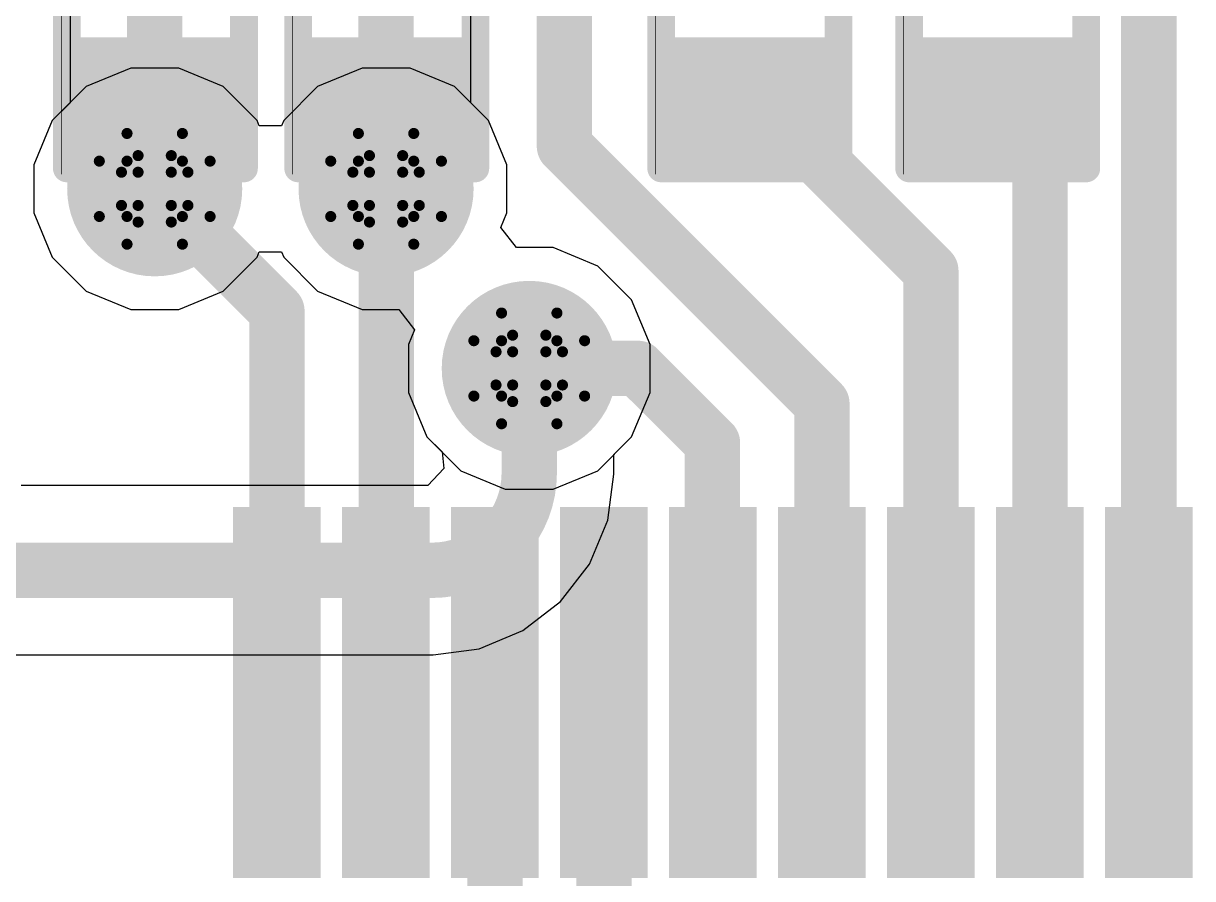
# Model space of a CAD drawing. Header units: inches. Extents: x -4 to 5258, y -4 to 5281.
# Drawn here: x 90.52 to 95.89, y 33.87 to 37.8 of the extents above; entities that cross this region are included whole.
import ezdxf

# ---------------------------------------------------------------- set-up
doc = ezdxf.new("R2010")
doc.units = ezdxf.units.IN
for name, color, linetype in [('Bottom Layer', 5, 'Continuous'), ('Bottom Solder', 6, 'Continuous'), ('Drill Drawing', 1, 'Continuous'), ('Layer 1', 16, 'Continuous'), ('Layer 2', 76, 'Continuous'), ('Top Layer', 1, 'Continuous'), ('Top Overlay', 2, 'Continuous'), ('Top Paste', 8, 'Continuous'), ('Top Solder', 216, 'Continuous'), ('Via Holes', 16, 'Continuous')]:
    doc.layers.add(name, color=color, linetype=linetype)

# ---------------------------------------------------------------- blocks, each defined once
blk = doc.blocks.new('HTSSOP_38_EP_4_4___14')
at = {"layer": 'Top Layer'}
for points in [[(-2, -0.35), (-2, -0.65), (-3.6, -0.65), (-3.6, -0.35)], [(-2, -0.8499), (-2, -1.1499), (-3.6, -1.1499), (-3.6, -0.8499)], [(-2, -1.35), (-2, -1.65), (-3.6, -1.65), (-3.6, -1.35)], [(-2, -1.8499), (-2, -2.1499), (-3.6, -2.1499), (-3.6, -1.8499)], [(-2, -2.35), (-2, -2.65), (-3.6, -2.65), (-3.6, -2.35)], [(-2, -2.8499), (-2, -3.1499), (-3.6, -3.1499), (-3.6, -2.8499)], [(-2, -3.35), (-2, -3.65), (-3.6, -3.65), (-3.6, -3.35)], [(-2, -3.8499), (-2, -4.1499), (-3.6, -4.1499), (-3.6, -3.8499)], [(-2, -4.35), (-2, -4.65), (-3.6, -4.65), (-3.6, -4.35)]]:
    blk.add_hatch(color=1, dxfattribs=at).paths.add_polyline_path(points)
at = {"layer": 'Top Paste'}
for points in [[(-2, -0.35), (-2, -0.65), (-3.6, -0.65), (-3.6, -0.35)], [(-2, -0.8499), (-2, -1.1499), (-3.6, -1.1499), (-3.6, -0.8499)], [(-2, -1.35), (-2, -1.65), (-3.6, -1.65), (-3.6, -1.35)], [(-2, -1.8499), (-2, -2.1499), (-3.6, -2.1499), (-3.6, -1.8499)], [(-2, -2.35), (-2, -2.65), (-3.6, -2.65), (-3.6, -2.35)], [(-2, -2.8499), (-2, -3.1499), (-3.6, -3.1499), (-3.6, -2.8499)], [(-2, -3.35), (-2, -3.65), (-3.6, -3.65), (-3.6, -3.35)], [(-2, -3.8499), (-2, -4.1499), (-3.6, -4.1499), (-3.6, -3.8499)], [(-2, -4.35), (-2, -4.65), (-3.6, -4.65), (-3.6, -4.35)]]:
    blk.add_hatch(color=8, dxfattribs=at).paths.add_polyline_path(points)
at = {"layer": 'Top Solder'}
for points in [[(-1.9492, -0.2992), (-1.9492, -0.7008), (-3.6508, -0.7008), (-3.6508, -0.2992)], [(-1.9492, -0.7991), (-1.9492, -1.2007), (-3.6508, -1.2007), (-3.6508, -0.7991)], [(-1.9492, -1.2992), (-1.9492, -1.7008), (-3.6508, -1.7008), (-3.6508, -1.2992)], [(-1.9492, -1.7991), (-1.9492, -2.2007), (-3.6508, -2.2007), (-3.6508, -1.7991)], [(-1.9492, -2.2992), (-1.9492, -2.7008), (-3.6508, -2.7008), (-3.6508, -2.2992)], [(-1.9492, -2.7991), (-1.9492, -3.2007), (-3.6508, -3.2007), (-3.6508, -2.7991)], [(-1.9492, -3.2992), (-1.9492, -3.7008), (-3.6508, -3.7008), (-3.6508, -3.2992)], [(-1.9492, -3.7991), (-1.9492, -4.2007), (-3.6508, -4.2007), (-3.6508, -3.7991)], [(-1.9492, -4.2992), (-1.9492, -4.7008), (-3.6508, -4.7008), (-3.6508, -4.2992)]]:
    blk.add_hatch(color=216, dxfattribs=at).paths.add_polyline_path(points)
blk = doc.blocks.new('R___0402_56')
at = {"layer": 'Top Layer'}
for points in [[(-0.6985, -0.3175), (-0.6985, 0.3175), (-0.2413, 0.3175), (-0.2413, -0.3175)], [(0.2413, -0.3175), (0.2413, 0.3175), (0.6985, 0.3175), (0.6985, -0.3175)]]:
    blk.add_hatch(color=1, dxfattribs=at).paths.add_polyline_path(points)
at = {"layer": 'Top Paste'}
for points in [[(-0.6985, -0.3175), (-0.6985, 0.3175), (-0.2413, 0.3175), (-0.2413, -0.3175)], [(0.2413, -0.3175), (0.2413, 0.3175), (0.6985, 0.3175), (0.6985, -0.3175)]]:
    blk.add_hatch(color=8, dxfattribs=at).paths.add_polyline_path(points)
at = {"layer": 'Top Solder'}
for points in [[(-0.7535, -0.3725), (-0.7535, 0.3725), (-0.1863, 0.3725), (-0.1863, -0.3725)], [(0.1863, -0.3725), (0.1863, 0.3725), (0.7535, 0.3725), (0.7535, -0.3725)]]:
    blk.add_hatch(color=216, dxfattribs=at).paths.add_polyline_path(points)
at = {"layer": 'Top Overlay'}
for points in [[(0.7874, 0.4064, 0.127, 0.127, 0), (-0.7874, 0.4064, 0.127, 0.127, 0)], [(-0.7874, -0.4064, 0.127, 0.127, 0), (-0.7874, 0.4064, 0.127, 0.127, 0)], [(0.7874, -0.4064, 0.127, 0.127, 0), (0.7874, 0.4064, 0.127, 0.127, 0)], [(0.7874, -0.4064, 0.127, 0.127, 0), (-0.7874, -0.4064, 0.127, 0.127, 0)], [(0.8128, -0.4318, 0.00323, 0.00323, 0), (-0.8128, -0.4318, 0.00323, 0.00323, 0)]]:
    blk.add_lwpolyline(points, format="xyseb", dxfattribs=at)
for points in [[(-0.8191, 0.4064, 0.0635, 0.0635, 1), (-0.7556, 0.4064, 0.0635, 0.0635, 1)], [(-0.8191, 0.4064, 0.0635, 0.0635, 1), (-0.7556, 0.4064, 0.0635, 0.0635, 1)], [(0.7556, 0.4064, 0.0635, 0.0635, 1), (0.8191, 0.4064, 0.0635, 0.0635, 1)], [(0.7556, 0.4064, 0.0635, 0.0635, 1), (0.8191, 0.4064, 0.0635, 0.0635, 1)], [(-0.8191, -0.4064, 0.0635, 0.0635, 1), (-0.7556, -0.4064, 0.0635, 0.0635, 1)], [(-0.8191, -0.4064, 0.0635, 0.0635, 1), (-0.7556, -0.4064, 0.0635, 0.0635, 1)], [(0.7556, -0.4064, 0.0635, 0.0635, 1), (0.8191, -0.4064, 0.0635, 0.0635, 1)], [(0.7556, -0.4064, 0.0635, 0.0635, 1), (0.8191, -0.4064, 0.0635, 0.0635, 1)], [(-0.8136, -0.4318, 0.00161, 0.00161, 1), (-0.812, -0.4318, 0.00161, 0.00161, 1)], [(0.812, -0.4318, 0.00161, 0.00161, 1), (0.8136, -0.4318, 0.00161, 0.00161, 1)]]:
    blk.add_lwpolyline(points, format="xyseb", close=True, dxfattribs=at)
blk = doc.blocks.new('R___0402_58')
at = {"layer": 'Top Layer'}
for points in [[(-0.6985, -0.3175), (-0.6985, 0.3175), (-0.2413, 0.3175), (-0.2413, -0.3175)], [(0.2413, -0.3175), (0.2413, 0.3175), (0.6985, 0.3175), (0.6985, -0.3175)]]:
    blk.add_hatch(color=1, dxfattribs=at).paths.add_polyline_path(points)
at = {"layer": 'Top Paste'}
for points in [[(-0.6985, -0.3175), (-0.6985, 0.3175), (-0.2413, 0.3175), (-0.2413, -0.3175)], [(0.2413, -0.3175), (0.2413, 0.3175), (0.6985, 0.3175), (0.6985, -0.3175)]]:
    blk.add_hatch(color=8, dxfattribs=at).paths.add_polyline_path(points)
at = {"layer": 'Top Solder'}
for points in [[(-0.7535, -0.3725), (-0.7535, 0.3725), (-0.1863, 0.3725), (-0.1863, -0.3725)], [(0.1863, -0.3725), (0.1863, 0.3725), (0.7535, 0.3725), (0.7535, -0.3725)]]:
    blk.add_hatch(color=216, dxfattribs=at).paths.add_polyline_path(points)
at = {"layer": 'Top Overlay'}
for points in [[(-0.7874, -0.4064, 0.127, 0.127, 0), (-0.7874, 0.4064, 0.127, 0.127, 0)], [(0.7874, 0.4064, 0.127, 0.127, 0), (-0.7874, 0.4064, 0.127, 0.127, 0)], [(0.7874, -0.4064, 0.127, 0.127, 0), (0.7874, 0.4064, 0.127, 0.127, 0)], [(0.7874, -0.4064, 0.127, 0.127, 0), (-0.7874, -0.4064, 0.127, 0.127, 0)], [(0.8128, -0.4318, 0.00323, 0.00323, 0), (-0.8128, -0.4318, 0.00323, 0.00323, 0)]]:
    blk.add_lwpolyline(points, format="xyseb", dxfattribs=at)
for points in [[(-0.8191, 0.4064, 0.0635, 0.0635, 1), (-0.7556, 0.4064, 0.0635, 0.0635, 1)], [(-0.8191, 0.4064, 0.0635, 0.0635, 1), (-0.7556, 0.4064, 0.0635, 0.0635, 1)], [(0.7556, 0.4064, 0.0635, 0.0635, 1), (0.8191, 0.4064, 0.0635, 0.0635, 1)], [(0.7556, 0.4064, 0.0635, 0.0635, 1), (0.8191, 0.4064, 0.0635, 0.0635, 1)], [(-0.8191, -0.4064, 0.0635, 0.0635, 1), (-0.7556, -0.4064, 0.0635, 0.0635, 1)], [(-0.8191, -0.4064, 0.0635, 0.0635, 1), (-0.7556, -0.4064, 0.0635, 0.0635, 1)], [(0.7556, -0.4064, 0.0635, 0.0635, 1), (0.8191, -0.4064, 0.0635, 0.0635, 1)], [(0.7556, -0.4064, 0.0635, 0.0635, 1), (0.8191, -0.4064, 0.0635, 0.0635, 1)], [(-0.8136, -0.4318, 0.00161, 0.00161, 1), (-0.812, -0.4318, 0.00161, 0.00161, 1)], [(0.812, -0.4318, 0.00161, 0.00161, 1), (0.8136, -0.4318, 0.00161, 0.00161, 1)]]:
    blk.add_lwpolyline(points, format="xyseb", close=True, dxfattribs=at)
blk = doc.blocks.new('R___0402_62')
at = {"layer": 'Top Layer'}
for points in [[(-0.6985, -0.3175), (-0.6985, 0.3175), (-0.2413, 0.3175), (-0.2413, -0.3175)], [(0.2413, -0.3175), (0.2413, 0.3175), (0.6985, 0.3175), (0.6985, -0.3175)]]:
    blk.add_hatch(color=1, dxfattribs=at).paths.add_polyline_path(points)
at = {"layer": 'Top Paste'}
for points in [[(-0.6985, -0.3175), (-0.6985, 0.3175), (-0.2413, 0.3175), (-0.2413, -0.3175)], [(0.2413, -0.3175), (0.2413, 0.3175), (0.6985, 0.3175), (0.6985, -0.3175)]]:
    blk.add_hatch(color=8, dxfattribs=at).paths.add_polyline_path(points)
at = {"layer": 'Top Solder'}
for points in [[(-0.7535, -0.3725), (-0.7535, 0.3725), (-0.1863, 0.3725), (-0.1863, -0.3725)], [(0.1863, -0.3725), (0.1863, 0.3725), (0.7535, 0.3725), (0.7535, -0.3725)]]:
    blk.add_hatch(color=216, dxfattribs=at).paths.add_polyline_path(points)
at = {"layer": 'Top Overlay'}
for points in [[(-0.7874, -0.4064, 0.127, 0.127, 0), (-0.7874, 0.4064, 0.127, 0.127, 0)], [(0.7874, 0.4064, 0.127, 0.127, 0), (-0.7874, 0.4064, 0.127, 0.127, 0)], [(0.7874, -0.4064, 0.127, 0.127, 0), (0.7874, 0.4064, 0.127, 0.127, 0)], [(0.7874, -0.4064, 0.127, 0.127, 0), (-0.7874, -0.4064, 0.127, 0.127, 0)], [(0.8128, -0.4318, 0.00323, 0.00323, 0), (-0.8128, -0.4318, 0.00323, 0.00323, 0)]]:
    blk.add_lwpolyline(points, format="xyseb", dxfattribs=at)
for points in [[(-0.8191, 0.4064, 0.0635, 0.0635, 1), (-0.7556, 0.4064, 0.0635, 0.0635, 1)], [(-0.8191, 0.4064, 0.0635, 0.0635, 1), (-0.7556, 0.4064, 0.0635, 0.0635, 1)], [(0.7556, 0.4064, 0.0635, 0.0635, 1), (0.8191, 0.4064, 0.0635, 0.0635, 1)], [(0.7556, 0.4064, 0.0635, 0.0635, 1), (0.8191, 0.4064, 0.0635, 0.0635, 1)], [(-0.8191, -0.4064, 0.0635, 0.0635, 1), (-0.7556, -0.4064, 0.0635, 0.0635, 1)], [(-0.8191, -0.4064, 0.0635, 0.0635, 1), (-0.7556, -0.4064, 0.0635, 0.0635, 1)], [(0.7556, -0.4064, 0.0635, 0.0635, 1), (0.8191, -0.4064, 0.0635, 0.0635, 1)], [(0.7556, -0.4064, 0.0635, 0.0635, 1), (0.8191, -0.4064, 0.0635, 0.0635, 1)], [(-0.8136, -0.4318, 0.00161, 0.00161, 1), (-0.812, -0.4318, 0.00161, 0.00161, 1)], [(0.812, -0.4318, 0.00161, 0.00161, 1), (0.8136, -0.4318, 0.00161, 0.00161, 1)]]:
    blk.add_lwpolyline(points, format="xyseb", close=True, dxfattribs=at)
blk = doc.blocks.new('R___0402_64')
at = {"layer": 'Top Layer'}
for points in [[(-0.6985, -0.3175), (-0.6985, 0.3175), (-0.2413, 0.3175), (-0.2413, -0.3175)], [(0.2413, -0.3175), (0.2413, 0.3175), (0.6985, 0.3175), (0.6985, -0.3175)]]:
    blk.add_hatch(color=1, dxfattribs=at).paths.add_polyline_path(points)
at = {"layer": 'Top Paste'}
for points in [[(-0.6985, -0.3175), (-0.6985, 0.3175), (-0.2413, 0.3175), (-0.2413, -0.3175)], [(0.2413, -0.3175), (0.2413, 0.3175), (0.6985, 0.3175), (0.6985, -0.3175)]]:
    blk.add_hatch(color=8, dxfattribs=at).paths.add_polyline_path(points)
at = {"layer": 'Top Solder'}
for points in [[(-0.7535, -0.3725), (-0.7535, 0.3725), (-0.1863, 0.3725), (-0.1863, -0.3725)], [(0.1863, -0.3725), (0.1863, 0.3725), (0.7535, 0.3725), (0.7535, -0.3725)]]:
    blk.add_hatch(color=216, dxfattribs=at).paths.add_polyline_path(points)
at = {"layer": 'Top Overlay'}
for points in [[(-0.7874, -0.4064, 0.127, 0.127, 0), (-0.7874, 0.4064, 0.127, 0.127, 0)], [(0.7874, 0.4064, 0.127, 0.127, 0), (-0.7874, 0.4064, 0.127, 0.127, 0)], [(0.7874, -0.4064, 0.127, 0.127, 0), (0.7874, 0.4064, 0.127, 0.127, 0)], [(0.7874, -0.4064, 0.127, 0.127, 0), (-0.7874, -0.4064, 0.127, 0.127, 0)], [(0.8128, -0.4318, 0.00323, 0.00323, 0), (-0.8128, -0.4318, 0.00323, 0.00323, 0)]]:
    blk.add_lwpolyline(points, format="xyseb", dxfattribs=at)
for points in [[(-0.8191, 0.4064, 0.0635, 0.0635, 1), (-0.7556, 0.4064, 0.0635, 0.0635, 1)], [(-0.8191, 0.4064, 0.0635, 0.0635, 1), (-0.7556, 0.4064, 0.0635, 0.0635, 1)], [(0.7556, 0.4064, 0.0635, 0.0635, 1), (0.8191, 0.4064, 0.0635, 0.0635, 1)], [(0.7556, 0.4064, 0.0635, 0.0635, 1), (0.8191, 0.4064, 0.0635, 0.0635, 1)], [(-0.8191, -0.4064, 0.0635, 0.0635, 1), (-0.7556, -0.4064, 0.0635, 0.0635, 1)], [(-0.8191, -0.4064, 0.0635, 0.0635, 1), (-0.7556, -0.4064, 0.0635, 0.0635, 1)], [(0.7556, -0.4064, 0.0635, 0.0635, 1), (0.8191, -0.4064, 0.0635, 0.0635, 1)], [(0.7556, -0.4064, 0.0635, 0.0635, 1), (0.8191, -0.4064, 0.0635, 0.0635, 1)], [(-0.8136, -0.4318, 0.00161, 0.00161, 1), (-0.812, -0.4318, 0.00161, 0.00161, 1)], [(0.812, -0.4318, 0.00161, 0.00161, 1), (0.8136, -0.4318, 0.00161, 0.00161, 1)]]:
    blk.add_lwpolyline(points, format="xyseb", close=True, dxfattribs=at)

msp = doc.modelspace()

# ---------------------------------------------------------------- hatches: boundary and pattern name
at = {"layer": 'Bottom Layer'}
h = msp.add_hatch(color=5, dxfattribs=at)
edge = h.paths.add_edge_path()
edge.add_arc((91.1248, 37.0388), 0.3, 0, 360)
h = msp.add_hatch(color=5, dxfattribs=at)
edge = h.paths.add_edge_path()
edge.add_arc((92.1862, 37.0388), 0.3, 0, 360)
h = msp.add_hatch(color=5, dxfattribs=at)
edge = h.paths.add_edge_path()
edge.add_arc((92.8431, 36.2149), 0.3, 0, 360)
at = {"layer": 'Bottom Solder'}
h = msp.add_hatch(color=6, dxfattribs=at)
edge = h.paths.add_edge_path()
edge.add_arc((91.1248, 37.0388), 0.4016, 0, 360)
h = msp.add_hatch(color=6, dxfattribs=at)
edge = h.paths.add_edge_path()
edge.add_arc((92.1862, 37.0388), 0.4016, 0, 360)
h = msp.add_hatch(color=6, dxfattribs=at)
edge = h.paths.add_edge_path()
edge.add_arc((92.8431, 36.2149), 0.4016, 0, 360)
at = {"layer": 'Layer 1'}
h = msp.add_hatch(color=16, dxfattribs=at)
edge = h.paths.add_edge_path()
edge.add_arc((91.1248, 37.0388), 0.3, 0, 360)
h = msp.add_hatch(color=16, dxfattribs=at)
edge = h.paths.add_edge_path()
edge.add_arc((92.1862, 37.0388), 0.3, 0, 360)
h = msp.add_hatch(color=16, dxfattribs=at)
edge = h.paths.add_edge_path()
edge.add_arc((92.8431, 36.2149), 0.3, 0, 360)
at = {"layer": 'Layer 2'}
h = msp.add_hatch(color=76, dxfattribs=at)
edge = h.paths.add_edge_path()
edge.add_arc((91.1248, 37.0388), 0.3, 0, 360)
h = msp.add_hatch(color=76, dxfattribs=at)
edge = h.paths.add_edge_path()
edge.add_arc((92.1862, 37.0388), 0.3, 0, 360)
h = msp.add_hatch(color=76, dxfattribs=at)
edge = h.paths.add_edge_path()
edge.add_arc((92.8431, 36.2149), 0.3, 0, 360)
at = {"layer": 'Top Layer'}
for points in [[(91.4456, 37.7313), (90.8106, 37.7313), (90.8106, 37.2212), (91.4456, 37.2212)], [(92.5069, 37.7313), (91.8719, 37.7313), (91.8719, 37.4479), (92.5069, 37.4479)], [(91.4255, 37.5636), (90.8234, 37.5636), (90.8234, 37.0388), (91.4255, 37.0388)], [(92.4869, 37.5636), (91.8847, 37.5636), (91.8847, 37.0388), (92.4869, 37.0388)]]:
    msp.add_hatch(color=1, dxfattribs=at).paths.add_polyline_path(points)
h = msp.add_hatch(color=1, dxfattribs=at)
edge = h.paths.add_edge_path()
edge.add_arc((91.1248, 37.0388), 0.3, 0, 360)
h = msp.add_hatch(color=1, dxfattribs=at)
edge = h.paths.add_edge_path()
edge.add_arc((92.1862, 37.0388), 0.3, 0, 360)
h = msp.add_hatch(color=1, dxfattribs=at)
edge = h.paths.add_edge_path()
edge.add_arc((92.8431, 36.2149), 0.3, 0, 360)
at = {"layer": 'Top Solder'}
h = msp.add_hatch(color=216, dxfattribs=at)
edge = h.paths.add_edge_path()
edge.add_arc((91.1248, 37.0388), 0.4016, 0, 360)
h = msp.add_hatch(color=216, dxfattribs=at)
edge = h.paths.add_edge_path()
edge.add_arc((92.1862, 37.0388), 0.4016, 0, 360)
h = msp.add_hatch(color=216, dxfattribs=at)
edge = h.paths.add_edge_path()
edge.add_arc((92.8431, 36.2149), 0.4016, 0, 360)
at = {"layer": 'Via Holes'}
h = msp.add_hatch(color=7, dxfattribs=at)
edge = h.paths.add_edge_path()
edge.add_arc((91.1248, 37.0388), 0.15, 0, 360)
h = msp.add_hatch(color=7, dxfattribs=at)
edge = h.paths.add_edge_path()
edge.add_arc((92.1862, 37.0388), 0.15, 0, 360)
h = msp.add_hatch(color=7, dxfattribs=at)
edge = h.paths.add_edge_path()
edge.add_arc((92.8431, 36.2149), 0.15, 0, 360)

# ---------------------------------------------------------------- linework, layer by layer
at = {"layer": 'Bottom Layer'}
for p, q in [((91.0146, 37.5928), (90.811, 37.5084)), ((91.235, 37.5928), (91.0146, 37.5928)), ((91.4386, 37.5084), (91.235, 37.5928)), ((92.076, 37.5928), (91.8723, 37.5084)), ((92.2964, 37.5928), (92.076, 37.5928)), ((92.5, 37.5084), (92.2964, 37.5928)), ((90.811, 37.5084), (90.6552, 37.3526)), ((91.5945, 37.3526), (91.4386, 37.5084)), ((91.8723, 37.5084), (91.7165, 37.3526)), ((92.6558, 37.3526), (92.5, 37.5084)), ((90.6552, 37.3526), (90.5708, 37.149)), ((91.6047, 37.3279), (91.5945, 37.3526)), ((91.7165, 37.3526), (91.7063, 37.3279)), ((92.7402, 37.149), (92.6558, 37.3526)), ((91.7063, 37.3279), (91.6047, 37.3279)), ((90.5708, 37.149), (90.5708, 36.9286)), ((92.7402, 36.9286), (92.7402, 37.149)), ((90.5708, 36.9286), (90.6552, 36.725)), ((92.7126, 36.8621), (92.7402, 36.9286)), ((92.784, 36.7689), (92.7126, 36.8621)), ((91.5945, 36.725), (91.6047, 36.7496)), ((91.6047, 36.7496), (91.7063, 36.7496)), ((91.7063, 36.7496), (91.7165, 36.725)), ((92.9533, 36.7689), (92.784, 36.7689)), ((93.157, 36.6846), (92.9533, 36.7689)), ((90.6552, 36.725), (90.811, 36.5691)), ((91.4386, 36.5691), (91.5945, 36.725)), ((91.7165, 36.725), (91.8723, 36.5691)), ((93.3128, 36.5288), (93.157, 36.6846)), ((90.811, 36.5691), (91.0146, 36.4848)), ((91.235, 36.4848), (91.4386, 36.5691)), ((91.8723, 36.5691), (92.076, 36.4848)), ((93.3971, 36.3251), (93.3128, 36.5288)), ((91.0146, 36.4848), (91.235, 36.4848)), ((92.076, 36.4848), (92.2453, 36.4848)), ((92.2453, 36.4848), (92.3167, 36.3916)), ((92.3167, 36.3916), (92.2891, 36.3251)), ((92.2891, 36.3251), (92.2891, 36.1047)), ((93.3971, 36.1047), (93.3971, 36.3251)), ((92.2891, 36.1047), (92.3735, 35.9011)), ((93.3128, 35.9011), (93.3971, 36.1047)), ((92.3735, 35.9011), (92.5293, 35.7453)), ((93.157, 35.7453), (93.3128, 35.9011)), ((92.5293, 35.7453), (92.7329, 35.6609)), ((92.9533, 35.6609), (93.157, 35.7453)), ((92.7329, 35.6609), (92.9533, 35.6609))]:
    msp.add_line(p, q, dxfattribs=at)
at = {"layer": 'Drill Drawing'}
for points in [[(90.9978, 37.1658, 0.0508, 0.0508, 0), (90.9978, 37.2928, 0.0508, 0.0508, 0)], [(90.9978, 37.2928, 0.0508, 0.0508, 0), (91.2518, 37.2928, 0.0508, 0.0508, 0)], [(91.2518, 37.1658, 0.0508, 0.0508, 0), (91.2518, 37.2928, 0.0508, 0.0508, 0)], [(92.0592, 37.1658, 0.0508, 0.0508, 0), (92.0592, 37.2928, 0.0508, 0.0508, 0)], [(92.0592, 37.2928, 0.0508, 0.0508, 0), (92.3132, 37.2928, 0.0508, 0.0508, 0)], [(92.3132, 37.1658, 0.0508, 0.0508, 0), (92.3132, 37.2928, 0.0508, 0.0508, 0)], [(90.8708, 36.9118, 0.0508, 0.0508, 0), (90.8708, 37.1658, 0.0508, 0.0508, 0)], [(90.8708, 37.1658, 0.0508, 0.0508, 0), (90.9978, 37.1658, 0.0508, 0.0508, 0)], [(91.0486, 37.115, 0.0508, 0.0508, 0), (91.0486, 37.1912, 0.0508, 0.0508, 0)], [(91.0486, 37.1912, 0.0508, 0.0508, 0), (91.201, 37.1912, 0.0508, 0.0508, 0)], [(91.201, 37.115, 0.0508, 0.0508, 0), (91.201, 37.1912, 0.0508, 0.0508, 0)], [(91.2518, 37.1658, 0.0508, 0.0508, 0), (91.3788, 37.1658, 0.0508, 0.0508, 0)], [(91.3788, 36.9118, 0.0508, 0.0508, 0), (91.3788, 37.1658, 0.0508, 0.0508, 0)], [(91.9322, 36.9118, 0.0508, 0.0508, 0), (91.9322, 37.1658, 0.0508, 0.0508, 0)], [(91.9322, 37.1658, 0.0508, 0.0508, 0), (92.0592, 37.1658, 0.0508, 0.0508, 0)], [(92.11, 37.115, 0.0508, 0.0508, 0), (92.11, 37.1912, 0.0508, 0.0508, 0)], [(92.11, 37.1912, 0.0508, 0.0508, 0), (92.2624, 37.1912, 0.0508, 0.0508, 0)], [(92.2624, 37.115, 0.0508, 0.0508, 0), (92.2624, 37.1912, 0.0508, 0.0508, 0)], [(92.3132, 37.1658, 0.0508, 0.0508, 0), (92.4402, 37.1658, 0.0508, 0.0508, 0)], [(92.4402, 36.9118, 0.0508, 0.0508, 0), (92.4402, 37.1658, 0.0508, 0.0508, 0)], [(90.9724, 36.9626, 0.0508, 0.0508, 0), (90.9724, 37.115, 0.0508, 0.0508, 0)], [(90.9724, 37.115, 0.0508, 0.0508, 0), (91.0486, 37.115, 0.0508, 0.0508, 0)], [(91.201, 37.115, 0.0508, 0.0508, 0), (91.2772, 37.115, 0.0508, 0.0508, 0)], [(91.2772, 36.9626, 0.0508, 0.0508, 0), (91.2772, 37.115, 0.0508, 0.0508, 0)], [(92.0338, 36.9626, 0.0508, 0.0508, 0), (92.0338, 37.115, 0.0508, 0.0508, 0)], [(92.0338, 37.115, 0.0508, 0.0508, 0), (92.11, 37.115, 0.0508, 0.0508, 0)], [(92.2624, 37.115, 0.0508, 0.0508, 0), (92.3386, 37.115, 0.0508, 0.0508, 0)], [(92.3386, 36.9626, 0.0508, 0.0508, 0), (92.3386, 37.115, 0.0508, 0.0508, 0)], [(90.9724, 36.9626, 0.0508, 0.0508, 0), (91.0486, 36.9626, 0.0508, 0.0508, 0)], [(91.0486, 36.8864, 0.0508, 0.0508, 0), (91.0486, 36.9626, 0.0508, 0.0508, 0)], [(91.201, 36.9626, 0.0508, 0.0508, 0), (91.2772, 36.9626, 0.0508, 0.0508, 0)], [(91.201, 36.8864, 0.0508, 0.0508, 0), (91.201, 36.9626, 0.0508, 0.0508, 0)], [(92.0338, 36.9626, 0.0508, 0.0508, 0), (92.11, 36.9626, 0.0508, 0.0508, 0)], [(92.11, 36.8864, 0.0508, 0.0508, 0), (92.11, 36.9626, 0.0508, 0.0508, 0)], [(92.2624, 36.9626, 0.0508, 0.0508, 0), (92.3386, 36.9626, 0.0508, 0.0508, 0)], [(92.2624, 36.8864, 0.0508, 0.0508, 0), (92.2624, 36.9626, 0.0508, 0.0508, 0)], [(90.8708, 36.9118, 0.0508, 0.0508, 0), (90.9978, 36.9118, 0.0508, 0.0508, 0)], [(90.9978, 36.7848, 0.0508, 0.0508, 0), (90.9978, 36.9118, 0.0508, 0.0508, 0)], [(91.0486, 36.8864, 0.0508, 0.0508, 0), (91.201, 36.8864, 0.0508, 0.0508, 0)], [(91.2518, 36.9118, 0.0508, 0.0508, 0), (91.3788, 36.9118, 0.0508, 0.0508, 0)], [(91.2518, 36.7848, 0.0508, 0.0508, 0), (91.2518, 36.9118, 0.0508, 0.0508, 0)], [(91.9322, 36.9118, 0.0508, 0.0508, 0), (92.0592, 36.9118, 0.0508, 0.0508, 0)], [(92.0592, 36.7848, 0.0508, 0.0508, 0), (92.0592, 36.9118, 0.0508, 0.0508, 0)], [(92.11, 36.8864, 0.0508, 0.0508, 0), (92.2624, 36.8864, 0.0508, 0.0508, 0)], [(92.3132, 36.9118, 0.0508, 0.0508, 0), (92.4402, 36.9118, 0.0508, 0.0508, 0)], [(92.3132, 36.7848, 0.0508, 0.0508, 0), (92.3132, 36.9118, 0.0508, 0.0508, 0)], [(90.9978, 36.7848, 0.0508, 0.0508, 0), (91.2518, 36.7848, 0.0508, 0.0508, 0)], [(92.0592, 36.7848, 0.0508, 0.0508, 0), (92.3132, 36.7848, 0.0508, 0.0508, 0)], [(92.7161, 36.3419, 0.0508, 0.0508, 0), (92.7161, 36.4689, 0.0508, 0.0508, 0)], [(92.7161, 36.4689, 0.0508, 0.0508, 0), (92.9701, 36.4689, 0.0508, 0.0508, 0)], [(92.9701, 36.3419, 0.0508, 0.0508, 0), (92.9701, 36.4689, 0.0508, 0.0508, 0)], [(92.5891, 36.0879, 0.0508, 0.0508, 0), (92.5891, 36.3419, 0.0508, 0.0508, 0)], [(92.5891, 36.3419, 0.0508, 0.0508, 0), (92.7161, 36.3419, 0.0508, 0.0508, 0)], [(92.7669, 36.2911, 0.0508, 0.0508, 0), (92.7669, 36.3673, 0.0508, 0.0508, 0)], [(92.7669, 36.3673, 0.0508, 0.0508, 0), (92.9193, 36.3673, 0.0508, 0.0508, 0)], [(92.9193, 36.2911, 0.0508, 0.0508, 0), (92.9193, 36.3673, 0.0508, 0.0508, 0)], [(92.9701, 36.3419, 0.0508, 0.0508, 0), (93.0971, 36.3419, 0.0508, 0.0508, 0)], [(93.0971, 36.0879, 0.0508, 0.0508, 0), (93.0971, 36.3419, 0.0508, 0.0508, 0)], [(92.6907, 36.1387, 0.0508, 0.0508, 0), (92.6907, 36.2911, 0.0508, 0.0508, 0)], [(92.6907, 36.2911, 0.0508, 0.0508, 0), (92.7669, 36.2911, 0.0508, 0.0508, 0)], [(92.9193, 36.2911, 0.0508, 0.0508, 0), (92.9955, 36.2911, 0.0508, 0.0508, 0)], [(92.9955, 36.1387, 0.0508, 0.0508, 0), (92.9955, 36.2911, 0.0508, 0.0508, 0)], [(92.6907, 36.1387, 0.0508, 0.0508, 0), (92.7669, 36.1387, 0.0508, 0.0508, 0)], [(92.7669, 36.0625, 0.0508, 0.0508, 0), (92.7669, 36.1387, 0.0508, 0.0508, 0)], [(92.9193, 36.1387, 0.0508, 0.0508, 0), (92.9955, 36.1387, 0.0508, 0.0508, 0)], [(92.9193, 36.0625, 0.0508, 0.0508, 0), (92.9193, 36.1387, 0.0508, 0.0508, 0)], [(92.5891, 36.0879, 0.0508, 0.0508, 0), (92.7161, 36.0879, 0.0508, 0.0508, 0)], [(92.7161, 35.9609, 0.0508, 0.0508, 0), (92.7161, 36.0879, 0.0508, 0.0508, 0)], [(92.9701, 36.0879, 0.0508, 0.0508, 0), (93.0971, 36.0879, 0.0508, 0.0508, 0)], [(92.9701, 35.9609, 0.0508, 0.0508, 0), (92.9701, 36.0879, 0.0508, 0.0508, 0)], [(92.7669, 36.0625, 0.0508, 0.0508, 0), (92.9193, 36.0625, 0.0508, 0.0508, 0)], [(92.7161, 35.9609, 0.0508, 0.0508, 0), (92.9701, 35.9609, 0.0508, 0.0508, 0)]]:
    msp.add_lwpolyline(points, format="xyseb", dxfattribs=at)
for points in [[(90.9851, 37.2928, 0.0254, 0.0254, 1), (91.0105, 37.2928, 0.0254, 0.0254, 1)], [(90.9851, 37.2928, 0.0254, 0.0254, 1), (91.0105, 37.2928, 0.0254, 0.0254, 1)], [(91.2391, 37.2928, 0.0254, 0.0254, 1), (91.2645, 37.2928, 0.0254, 0.0254, 1)], [(91.2391, 37.2928, 0.0254, 0.0254, 1), (91.2645, 37.2928, 0.0254, 0.0254, 1)], [(92.0465, 37.2928, 0.0254, 0.0254, 1), (92.0719, 37.2928, 0.0254, 0.0254, 1)], [(92.0465, 37.2928, 0.0254, 0.0254, 1), (92.0719, 37.2928, 0.0254, 0.0254, 1)], [(92.3005, 37.2928, 0.0254, 0.0254, 1), (92.3259, 37.2928, 0.0254, 0.0254, 1)], [(92.3005, 37.2928, 0.0254, 0.0254, 1), (92.3259, 37.2928, 0.0254, 0.0254, 1)], [(90.8581, 37.1658, 0.0254, 0.0254, 1), (90.8835, 37.1658, 0.0254, 0.0254, 1)], [(90.8581, 37.1658, 0.0254, 0.0254, 1), (90.8835, 37.1658, 0.0254, 0.0254, 1)], [(90.9851, 37.1658, 0.0254, 0.0254, 1), (91.0105, 37.1658, 0.0254, 0.0254, 1)], [(90.9851, 37.1658, 0.0254, 0.0254, 1), (91.0105, 37.1658, 0.0254, 0.0254, 1)], [(91.0359, 37.1912, 0.0254, 0.0254, 1), (91.0613, 37.1912, 0.0254, 0.0254, 1)], [(91.0359, 37.1912, 0.0254, 0.0254, 1), (91.0613, 37.1912, 0.0254, 0.0254, 1)], [(91.1883, 37.1912, 0.0254, 0.0254, 1), (91.2137, 37.1912, 0.0254, 0.0254, 1)], [(91.1883, 37.1912, 0.0254, 0.0254, 1), (91.2137, 37.1912, 0.0254, 0.0254, 1)], [(91.2391, 37.1658, 0.0254, 0.0254, 1), (91.2645, 37.1658, 0.0254, 0.0254, 1)], [(91.2391, 37.1658, 0.0254, 0.0254, 1), (91.2645, 37.1658, 0.0254, 0.0254, 1)], [(91.3661, 37.1658, 0.0254, 0.0254, 1), (91.3915, 37.1658, 0.0254, 0.0254, 1)], [(91.3661, 37.1658, 0.0254, 0.0254, 1), (91.3915, 37.1658, 0.0254, 0.0254, 1)], [(91.9195, 37.1658, 0.0254, 0.0254, 1), (91.9449, 37.1658, 0.0254, 0.0254, 1)], [(91.9195, 37.1658, 0.0254, 0.0254, 1), (91.9449, 37.1658, 0.0254, 0.0254, 1)], [(92.0465, 37.1658, 0.0254, 0.0254, 1), (92.0719, 37.1658, 0.0254, 0.0254, 1)], [(92.0465, 37.1658, 0.0254, 0.0254, 1), (92.0719, 37.1658, 0.0254, 0.0254, 1)], [(92.0973, 37.1912, 0.0254, 0.0254, 1), (92.1227, 37.1912, 0.0254, 0.0254, 1)], [(92.0973, 37.1912, 0.0254, 0.0254, 1), (92.1227, 37.1912, 0.0254, 0.0254, 1)], [(92.2497, 37.1912, 0.0254, 0.0254, 1), (92.2751, 37.1912, 0.0254, 0.0254, 1)], [(92.2497, 37.1912, 0.0254, 0.0254, 1), (92.2751, 37.1912, 0.0254, 0.0254, 1)], [(92.3005, 37.1658, 0.0254, 0.0254, 1), (92.3259, 37.1658, 0.0254, 0.0254, 1)], [(92.3005, 37.1658, 0.0254, 0.0254, 1), (92.3259, 37.1658, 0.0254, 0.0254, 1)], [(92.4275, 37.1658, 0.0254, 0.0254, 1), (92.4529, 37.1658, 0.0254, 0.0254, 1)], [(92.4275, 37.1658, 0.0254, 0.0254, 1), (92.4529, 37.1658, 0.0254, 0.0254, 1)], [(90.9597, 37.115, 0.0254, 0.0254, 1), (90.9851, 37.115, 0.0254, 0.0254, 1)], [(90.9597, 37.115, 0.0254, 0.0254, 1), (90.9851, 37.115, 0.0254, 0.0254, 1)], [(91.0359, 37.115, 0.0254, 0.0254, 1), (91.0613, 37.115, 0.0254, 0.0254, 1)], [(91.0359, 37.115, 0.0254, 0.0254, 1), (91.0613, 37.115, 0.0254, 0.0254, 1)], [(91.1883, 37.115, 0.0254, 0.0254, 1), (91.2137, 37.115, 0.0254, 0.0254, 1)], [(91.1883, 37.115, 0.0254, 0.0254, 1), (91.2137, 37.115, 0.0254, 0.0254, 1)], [(91.2645, 37.115, 0.0254, 0.0254, 1), (91.2899, 37.115, 0.0254, 0.0254, 1)], [(91.2645, 37.115, 0.0254, 0.0254, 1), (91.2899, 37.115, 0.0254, 0.0254, 1)], [(92.0211, 37.115, 0.0254, 0.0254, 1), (92.0465, 37.115, 0.0254, 0.0254, 1)], [(92.0211, 37.115, 0.0254, 0.0254, 1), (92.0465, 37.115, 0.0254, 0.0254, 1)], [(92.0973, 37.115, 0.0254, 0.0254, 1), (92.1227, 37.115, 0.0254, 0.0254, 1)], [(92.0973, 37.115, 0.0254, 0.0254, 1), (92.1227, 37.115, 0.0254, 0.0254, 1)], [(92.2497, 37.115, 0.0254, 0.0254, 1), (92.2751, 37.115, 0.0254, 0.0254, 1)], [(92.2497, 37.115, 0.0254, 0.0254, 1), (92.2751, 37.115, 0.0254, 0.0254, 1)], [(92.3259, 37.115, 0.0254, 0.0254, 1), (92.3513, 37.115, 0.0254, 0.0254, 1)], [(92.3259, 37.115, 0.0254, 0.0254, 1), (92.3513, 37.115, 0.0254, 0.0254, 1)], [(90.9597, 36.9626, 0.0254, 0.0254, 1), (90.9851, 36.9626, 0.0254, 0.0254, 1)], [(90.9597, 36.9626, 0.0254, 0.0254, 1), (90.9851, 36.9626, 0.0254, 0.0254, 1)], [(91.0359, 36.9626, 0.0254, 0.0254, 1), (91.0613, 36.9626, 0.0254, 0.0254, 1)], [(91.0359, 36.9626, 0.0254, 0.0254, 1), (91.0613, 36.9626, 0.0254, 0.0254, 1)], [(91.1883, 36.9626, 0.0254, 0.0254, 1), (91.2137, 36.9626, 0.0254, 0.0254, 1)], [(91.1883, 36.9626, 0.0254, 0.0254, 1), (91.2137, 36.9626, 0.0254, 0.0254, 1)], [(91.2645, 36.9626, 0.0254, 0.0254, 1), (91.2899, 36.9626, 0.0254, 0.0254, 1)], [(91.2645, 36.9626, 0.0254, 0.0254, 1), (91.2899, 36.9626, 0.0254, 0.0254, 1)], [(92.0211, 36.9626, 0.0254, 0.0254, 1), (92.0465, 36.9626, 0.0254, 0.0254, 1)], [(92.0211, 36.9626, 0.0254, 0.0254, 1), (92.0465, 36.9626, 0.0254, 0.0254, 1)], [(92.0973, 36.9626, 0.0254, 0.0254, 1), (92.1227, 36.9626, 0.0254, 0.0254, 1)], [(92.0973, 36.9626, 0.0254, 0.0254, 1), (92.1227, 36.9626, 0.0254, 0.0254, 1)], [(92.2497, 36.9626, 0.0254, 0.0254, 1), (92.2751, 36.9626, 0.0254, 0.0254, 1)], [(92.2497, 36.9626, 0.0254, 0.0254, 1), (92.2751, 36.9626, 0.0254, 0.0254, 1)], [(92.3259, 36.9626, 0.0254, 0.0254, 1), (92.3513, 36.9626, 0.0254, 0.0254, 1)], [(92.3259, 36.9626, 0.0254, 0.0254, 1), (92.3513, 36.9626, 0.0254, 0.0254, 1)], [(90.8581, 36.9118, 0.0254, 0.0254, 1), (90.8835, 36.9118, 0.0254, 0.0254, 1)], [(90.8581, 36.9118, 0.0254, 0.0254, 1), (90.8835, 36.9118, 0.0254, 0.0254, 1)], [(90.9851, 36.9118, 0.0254, 0.0254, 1), (91.0105, 36.9118, 0.0254, 0.0254, 1)], [(90.9851, 36.9118, 0.0254, 0.0254, 1), (91.0105, 36.9118, 0.0254, 0.0254, 1)], [(91.0359, 36.8864, 0.0254, 0.0254, 1), (91.0613, 36.8864, 0.0254, 0.0254, 1)], [(91.0359, 36.8864, 0.0254, 0.0254, 1), (91.0613, 36.8864, 0.0254, 0.0254, 1)], [(91.1883, 36.8864, 0.0254, 0.0254, 1), (91.2137, 36.8864, 0.0254, 0.0254, 1)], [(91.1883, 36.8864, 0.0254, 0.0254, 1), (91.2137, 36.8864, 0.0254, 0.0254, 1)], [(91.2391, 36.9118, 0.0254, 0.0254, 1), (91.2645, 36.9118, 0.0254, 0.0254, 1)], [(91.2391, 36.9118, 0.0254, 0.0254, 1), (91.2645, 36.9118, 0.0254, 0.0254, 1)], [(91.3661, 36.9118, 0.0254, 0.0254, 1), (91.3915, 36.9118, 0.0254, 0.0254, 1)], [(91.3661, 36.9118, 0.0254, 0.0254, 1), (91.3915, 36.9118, 0.0254, 0.0254, 1)], [(91.9195, 36.9118, 0.0254, 0.0254, 1), (91.9449, 36.9118, 0.0254, 0.0254, 1)], [(91.9195, 36.9118, 0.0254, 0.0254, 1), (91.9449, 36.9118, 0.0254, 0.0254, 1)], [(92.0465, 36.9118, 0.0254, 0.0254, 1), (92.0719, 36.9118, 0.0254, 0.0254, 1)], [(92.0465, 36.9118, 0.0254, 0.0254, 1), (92.0719, 36.9118, 0.0254, 0.0254, 1)], [(92.0973, 36.8864, 0.0254, 0.0254, 1), (92.1227, 36.8864, 0.0254, 0.0254, 1)], [(92.0973, 36.8864, 0.0254, 0.0254, 1), (92.1227, 36.8864, 0.0254, 0.0254, 1)], [(92.2497, 36.8864, 0.0254, 0.0254, 1), (92.2751, 36.8864, 0.0254, 0.0254, 1)], [(92.2497, 36.8864, 0.0254, 0.0254, 1), (92.2751, 36.8864, 0.0254, 0.0254, 1)], [(92.3005, 36.9118, 0.0254, 0.0254, 1), (92.3259, 36.9118, 0.0254, 0.0254, 1)], [(92.3005, 36.9118, 0.0254, 0.0254, 1), (92.3259, 36.9118, 0.0254, 0.0254, 1)], [(92.4275, 36.9118, 0.0254, 0.0254, 1), (92.4529, 36.9118, 0.0254, 0.0254, 1)], [(92.4275, 36.9118, 0.0254, 0.0254, 1), (92.4529, 36.9118, 0.0254, 0.0254, 1)], [(90.9851, 36.7848, 0.0254, 0.0254, 1), (91.0105, 36.7848, 0.0254, 0.0254, 1)], [(90.9851, 36.7848, 0.0254, 0.0254, 1), (91.0105, 36.7848, 0.0254, 0.0254, 1)], [(91.2391, 36.7848, 0.0254, 0.0254, 1), (91.2645, 36.7848, 0.0254, 0.0254, 1)], [(91.2391, 36.7848, 0.0254, 0.0254, 1), (91.2645, 36.7848, 0.0254, 0.0254, 1)], [(92.0465, 36.7848, 0.0254, 0.0254, 1), (92.0719, 36.7848, 0.0254, 0.0254, 1)], [(92.0465, 36.7848, 0.0254, 0.0254, 1), (92.0719, 36.7848, 0.0254, 0.0254, 1)], [(92.3005, 36.7848, 0.0254, 0.0254, 1), (92.3259, 36.7848, 0.0254, 0.0254, 1)], [(92.3005, 36.7848, 0.0254, 0.0254, 1), (92.3259, 36.7848, 0.0254, 0.0254, 1)], [(92.7034, 36.4689, 0.0254, 0.0254, 1), (92.7288, 36.4689, 0.0254, 0.0254, 1)], [(92.7034, 36.4689, 0.0254, 0.0254, 1), (92.7288, 36.4689, 0.0254, 0.0254, 1)], [(92.9574, 36.4689, 0.0254, 0.0254, 1), (92.9828, 36.4689, 0.0254, 0.0254, 1)], [(92.9574, 36.4689, 0.0254, 0.0254, 1), (92.9828, 36.4689, 0.0254, 0.0254, 1)], [(92.5764, 36.3419, 0.0254, 0.0254, 1), (92.6018, 36.3419, 0.0254, 0.0254, 1)], [(92.5764, 36.3419, 0.0254, 0.0254, 1), (92.6018, 36.3419, 0.0254, 0.0254, 1)], [(92.7034, 36.3419, 0.0254, 0.0254, 1), (92.7288, 36.3419, 0.0254, 0.0254, 1)], [(92.7034, 36.3419, 0.0254, 0.0254, 1), (92.7288, 36.3419, 0.0254, 0.0254, 1)], [(92.7542, 36.3673, 0.0254, 0.0254, 1), (92.7796, 36.3673, 0.0254, 0.0254, 1)], [(92.7542, 36.3673, 0.0254, 0.0254, 1), (92.7796, 36.3673, 0.0254, 0.0254, 1)], [(92.9066, 36.3673, 0.0254, 0.0254, 1), (92.932, 36.3673, 0.0254, 0.0254, 1)], [(92.9066, 36.3673, 0.0254, 0.0254, 1), (92.932, 36.3673, 0.0254, 0.0254, 1)], [(92.9574, 36.3419, 0.0254, 0.0254, 1), (92.9828, 36.3419, 0.0254, 0.0254, 1)], [(92.9574, 36.3419, 0.0254, 0.0254, 1), (92.9828, 36.3419, 0.0254, 0.0254, 1)], [(93.0844, 36.3419, 0.0254, 0.0254, 1), (93.1098, 36.3419, 0.0254, 0.0254, 1)], [(93.0844, 36.3419, 0.0254, 0.0254, 1), (93.1098, 36.3419, 0.0254, 0.0254, 1)], [(92.678, 36.2911, 0.0254, 0.0254, 1), (92.7034, 36.2911, 0.0254, 0.0254, 1)], [(92.678, 36.2911, 0.0254, 0.0254, 1), (92.7034, 36.2911, 0.0254, 0.0254, 1)], [(92.7542, 36.2911, 0.0254, 0.0254, 1), (92.7796, 36.2911, 0.0254, 0.0254, 1)], [(92.7542, 36.2911, 0.0254, 0.0254, 1), (92.7796, 36.2911, 0.0254, 0.0254, 1)], [(92.9066, 36.2911, 0.0254, 0.0254, 1), (92.932, 36.2911, 0.0254, 0.0254, 1)], [(92.9066, 36.2911, 0.0254, 0.0254, 1), (92.932, 36.2911, 0.0254, 0.0254, 1)], [(92.9828, 36.2911, 0.0254, 0.0254, 1), (93.0082, 36.2911, 0.0254, 0.0254, 1)], [(92.9828, 36.2911, 0.0254, 0.0254, 1), (93.0082, 36.2911, 0.0254, 0.0254, 1)], [(92.678, 36.1387, 0.0254, 0.0254, 1), (92.7034, 36.1387, 0.0254, 0.0254, 1)], [(92.678, 36.1387, 0.0254, 0.0254, 1), (92.7034, 36.1387, 0.0254, 0.0254, 1)], [(92.7542, 36.1387, 0.0254, 0.0254, 1), (92.7796, 36.1387, 0.0254, 0.0254, 1)], [(92.7542, 36.1387, 0.0254, 0.0254, 1), (92.7796, 36.1387, 0.0254, 0.0254, 1)], [(92.9066, 36.1387, 0.0254, 0.0254, 1), (92.932, 36.1387, 0.0254, 0.0254, 1)], [(92.9066, 36.1387, 0.0254, 0.0254, 1), (92.932, 36.1387, 0.0254, 0.0254, 1)], [(92.9828, 36.1387, 0.0254, 0.0254, 1), (93.0082, 36.1387, 0.0254, 0.0254, 1)], [(92.9828, 36.1387, 0.0254, 0.0254, 1), (93.0082, 36.1387, 0.0254, 0.0254, 1)], [(92.5764, 36.0879, 0.0254, 0.0254, 1), (92.6018, 36.0879, 0.0254, 0.0254, 1)], [(92.5764, 36.0879, 0.0254, 0.0254, 1), (92.6018, 36.0879, 0.0254, 0.0254, 1)], [(92.7034, 36.0879, 0.0254, 0.0254, 1), (92.7288, 36.0879, 0.0254, 0.0254, 1)], [(92.7034, 36.0879, 0.0254, 0.0254, 1), (92.7288, 36.0879, 0.0254, 0.0254, 1)], [(92.9574, 36.0879, 0.0254, 0.0254, 1), (92.9828, 36.0879, 0.0254, 0.0254, 1)], [(92.9574, 36.0879, 0.0254, 0.0254, 1), (92.9828, 36.0879, 0.0254, 0.0254, 1)], [(93.0844, 36.0879, 0.0254, 0.0254, 1), (93.1098, 36.0879, 0.0254, 0.0254, 1)], [(93.0844, 36.0879, 0.0254, 0.0254, 1), (93.1098, 36.0879, 0.0254, 0.0254, 1)], [(92.7542, 36.0625, 0.0254, 0.0254, 1), (92.7796, 36.0625, 0.0254, 0.0254, 1)], [(92.7542, 36.0625, 0.0254, 0.0254, 1), (92.7796, 36.0625, 0.0254, 0.0254, 1)], [(92.9066, 36.0625, 0.0254, 0.0254, 1), (92.932, 36.0625, 0.0254, 0.0254, 1)], [(92.9066, 36.0625, 0.0254, 0.0254, 1), (92.932, 36.0625, 0.0254, 0.0254, 1)], [(92.7034, 35.9609, 0.0254, 0.0254, 1), (92.7288, 35.9609, 0.0254, 0.0254, 1)], [(92.7034, 35.9609, 0.0254, 0.0254, 1), (92.7288, 35.9609, 0.0254, 0.0254, 1)], [(92.9574, 35.9609, 0.0254, 0.0254, 1), (92.9828, 35.9609, 0.0254, 0.0254, 1)], [(92.9574, 35.9609, 0.0254, 0.0254, 1), (92.9828, 35.9609, 0.0254, 0.0254, 1)]]:
    msp.add_lwpolyline(points, format="xyseb", close=True, dxfattribs=at)
at = {"layer": 'Layer 1'}
for p, q in [((91.0146, 37.5928), (90.811, 37.5084)), ((91.235, 37.5928), (91.0146, 37.5928)), ((91.4386, 37.5084), (91.235, 37.5928)), ((92.076, 37.5928), (91.8723, 37.5084)), ((92.2964, 37.5928), (92.076, 37.5928)), ((92.5, 37.5084), (92.2964, 37.5928)), ((90.811, 37.5084), (90.6552, 37.3526)), ((91.5945, 37.3526), (91.4386, 37.5084)), ((91.8723, 37.5084), (91.7165, 37.3526)), ((92.6558, 37.3526), (92.5, 37.5084)), ((90.6552, 37.3526), (90.5708, 37.149)), ((91.6047, 37.3279), (91.5945, 37.3526)), ((91.7165, 37.3526), (91.7063, 37.3279)), ((92.7402, 37.149), (92.6558, 37.3526)), ((91.7063, 37.3279), (91.6047, 37.3279)), ((90.5708, 37.149), (90.5708, 36.9286)), ((92.7402, 36.9286), (92.7402, 37.149)), ((90.5708, 36.9286), (90.6552, 36.725)), ((92.7126, 36.8621), (92.7402, 36.9286)), ((92.784, 36.7689), (92.7126, 36.8621)), ((91.5945, 36.725), (91.6047, 36.7496)), ((91.6047, 36.7496), (91.7063, 36.7496)), ((91.7063, 36.7496), (91.7165, 36.725)), ((92.9533, 36.7689), (92.784, 36.7689)), ((93.157, 36.6846), (92.9533, 36.7689)), ((90.6552, 36.725), (90.811, 36.5691)), ((91.4386, 36.5691), (91.5945, 36.725)), ((91.7165, 36.725), (91.8723, 36.5691)), ((93.3128, 36.5288), (93.157, 36.6846)), ((90.811, 36.5691), (91.0146, 36.4848)), ((91.235, 36.4848), (91.4386, 36.5691)), ((91.8723, 36.5691), (92.076, 36.4848)), ((93.3971, 36.3251), (93.3128, 36.5288)), ((91.0146, 36.4848), (91.235, 36.4848)), ((92.076, 36.4848), (92.2453, 36.4848)), ((92.2453, 36.4848), (92.3167, 36.3916)), ((92.3167, 36.3916), (92.2891, 36.3251)), ((92.2891, 36.3251), (92.2891, 36.1047)), ((93.3971, 36.1047), (93.3971, 36.3251)), ((92.2891, 36.1047), (92.3735, 35.9011)), ((93.3128, 35.9011), (93.3971, 36.1047)), ((92.3735, 35.9011), (92.443, 35.8316)), ((93.2316, 35.8199), (93.3128, 35.9011)), ((92.443, 35.8316), (92.4514, 35.7561)), ((93.2316, 35.7344), (93.2316, 35.8199)), ((92.4514, 35.7561), (92.3782, 35.6769)), ((93.2029, 35.5185), (93.2306, 35.7295)), ((93.2306, 35.7295), (93.2316, 35.7344)), ((92.3782, 35.6769), (90.5118, 35.6769)), ((93.1195, 35.3174), (93.2029, 35.5185)), ((92.987, 35.1446), (93.1195, 35.3174)), ((92.8142, 35.0121), (92.987, 35.1446)), ((92.6131, 34.9288), (92.8142, 35.0121)), ((92.4021, 34.901), (92.6131, 34.9288)), ((87.5853, 34.9), (92.3972, 34.9)), ((92.3972, 34.9), (92.4021, 34.901))]:
    msp.add_line(p, q, dxfattribs=at)
for points in [[(92.8431, 35.7344, 0.254, 0.254, 0), (92.8431, 36.2149, 0.254, 0.254, 0)], [(92.8431, 35.7344, 0.254, 0.254, -0.414214), (92.3972, 35.2885, 0.254, 0.254, 0)], [(87.5853, 35.2885, 0.254, 0.254, 0), (92.3972, 35.2885, 0.254, 0.254, 0)]]:
    msp.add_lwpolyline(points, format="xyseb", dxfattribs=at)
for points in [[(92.7796, 36.2149, 0.127, 0.127, 1), (92.9066, 36.2149, 0.127, 0.127, 1)], [(92.7796, 35.7344, 0.127, 0.127, 1), (92.9066, 35.7344, 0.127, 0.127, 1)], [(92.7796, 35.7344, 0.127, 0.127, 1), (92.9066, 35.7344, 0.127, 0.127, 1)], [(92.3337, 35.2885, 0.127, 0.127, 1), (92.4607, 35.2885, 0.127, 0.127, 1)], [(92.3337, 35.2885, 0.127, 0.127, 1), (92.4607, 35.2885, 0.127, 0.127, 1)]]:
    msp.add_lwpolyline(points, format="xyseb", close=True, dxfattribs=at)
at = {"layer": 'Layer 2'}
for p, q in [((92.5746, 37.4338), (92.5746, 39.7275)), ((90.7364, 39.4005), (90.7364, 37.4338)), ((90.7364, 37.4338), (90.6552, 37.3526)), ((92.6558, 37.3526), (92.5746, 37.4338)), ((90.6552, 37.3526), (90.5708, 37.149)), ((92.7402, 37.149), (92.6558, 37.3526)), ((90.5708, 37.149), (90.5708, 36.9286)), ((92.7402, 36.9286), (92.7402, 37.149)), ((90.5708, 36.9286), (90.6552, 36.725)), ((92.7126, 36.8621), (92.7402, 36.9286)), ((92.784, 36.7689), (92.7126, 36.8621)), ((91.5945, 36.725), (91.6047, 36.7496)), ((91.6047, 36.7496), (91.7063, 36.7496)), ((91.7063, 36.7496), (91.7165, 36.725)), ((92.9533, 36.7689), (92.784, 36.7689)), ((93.157, 36.6846), (92.9533, 36.7689)), ((90.6552, 36.725), (90.811, 36.5691)), ((91.4386, 36.5691), (91.5945, 36.725)), ((91.7165, 36.725), (91.8723, 36.5691)), ((93.3128, 36.5288), (93.157, 36.6846)), ((90.811, 36.5691), (91.0146, 36.4848)), ((91.235, 36.4848), (91.4386, 36.5691)), ((91.8723, 36.5691), (92.076, 36.4848)), ((93.3971, 36.3251), (93.3128, 36.5288)), ((91.0146, 36.4848), (91.235, 36.4848)), ((92.076, 36.4848), (92.2453, 36.4848)), ((92.2453, 36.4848), (92.3167, 36.3916)), ((92.3167, 36.3916), (92.2891, 36.3251)), ((92.2891, 36.3251), (92.2891, 36.1047)), ((93.3971, 36.1047), (93.3971, 36.3251)), ((92.2891, 36.1047), (92.3735, 35.9011)), ((93.3128, 35.9011), (93.3971, 36.1047)), ((92.3735, 35.9011), (92.5293, 35.7453)), ((93.157, 35.7453), (93.3128, 35.9011)), ((92.5293, 35.7453), (92.7329, 35.6609)), ((92.9533, 35.6609), (93.157, 35.7453)), ((92.7329, 35.6609), (92.9533, 35.6609))]:
    msp.add_line(p, q, dxfattribs=at)
for points in [[(92.1862, 37.0388, 0.254, 0.254, 0), (92.1862, 39.7275, 0.254, 0.254, 0)], [(91.1248, 37.0388, 0.254, 0.254, 0), (91.1248, 39.5614, 0.254, 0.254, 0)]]:
    msp.add_lwpolyline(points, format="xyseb", dxfattribs=at)
for points in [[(91.0613, 37.0388, 0.127, 0.127, 1), (91.1883, 37.0388, 0.127, 0.127, 1)], [(92.1227, 37.0388, 0.127, 0.127, 1), (92.2497, 37.0388, 0.127, 0.127, 1)]]:
    msp.add_lwpolyline(points, format="xyseb", close=True, dxfattribs=at)
at = {"layer": 'Top Layer'}
for points in [[(95.6855, 34.728, 0.254, 0.254, 0), (95.6855, 49.7661, 0.254, 0.254, 0)], [(93.0045, 37.2343, 0.254, 0.254, 0), (93.0045, 48.8967, 0.254, 0.254, 0)], [(92.1875, 37.4479, 0.254, 0.254, 0), (92.1894, 37.4498, 0.254, 0.254, 0)], [(92.1875, 34.7299, 0.254, 0.254, 0), (92.1875, 37.4479, 0.254, 0.254, 0)], [(93.8547, 37.4498, 0.254, 0.254, 0), (93.9436, 37.4498, 0.254, 0.254, 0)], [(93.9436, 37.4498, 0.254, 0.254, 0), (94.0452, 37.3482, 0.254, 0.254, 0)], [(95.1856, 34.728, 0.254, 0.254, 0), (95.1856, 37.4498, 0.254, 0.254, 0)], [(94.0452, 37.3025, 0.254, 0.254, 0), (94.0452, 37.3482, 0.254, 0.254, 0)], [(94.0452, 37.3025, 0.254, 0.254, 0), (94.6855, 36.6622, 0.254, 0.254, 0)], [(93.0045, 37.2343, 0.254, 0.254, 0), (94.1856, 36.0531, 0.254, 0.254, 0)], [(91.1248, 37.0388, 0.254, 0.254, 0), (91.6855, 36.4781, 0.254, 0.254, 0)], [(94.6855, 34.728, 0.254, 0.254, 0), (94.6855, 36.6622, 0.254, 0.254, 0)], [(91.6855, 34.728, 0.254, 0.254, 0), (91.6855, 36.4781, 0.254, 0.254, 0)], [(92.8431, 36.2149, 0.254, 0.254, 0), (93.3414, 36.2149, 0.254, 0.254, 0)], [(93.3414, 36.2149, 0.254, 0.254, 0), (93.6836, 35.8727, 0.254, 0.254, 0)], [(94.1856, 34.728, 0.254, 0.254, 0), (94.1856, 36.0531, 0.254, 0.254, 0)], [(93.6836, 34.73, 0.254, 0.254, 0), (93.6836, 35.8727, 0.254, 0.254, 0)], [(92.1856, 34.728, 0.254, 0.254, 0), (92.1875, 34.7299, 0.254, 0.254, 0)], [(92.6855, 33.4206, 0.254, 0.254, 0), (92.6855, 34.728, 0.254, 0.254, 0)], [(93.1856, 32.7619, 0.254, 0.254, 0), (93.1856, 34.728, 0.254, 0.254, 0)]]:
    msp.add_lwpolyline(points, format="xyseb", dxfattribs=at)
for points in [[(92.124, 37.4479, 0.127, 0.127, 1), (92.251, 37.4479, 0.127, 0.127, 1)], [(92.124, 37.4479, 0.127, 0.127, 1), (92.251, 37.4479, 0.127, 0.127, 1)], [(92.1259, 37.4498, 0.127, 0.127, 1), (92.2529, 37.4498, 0.127, 0.127, 1)], [(93.7912, 37.4498, 0.127, 0.127, 1), (93.9182, 37.4498, 0.127, 0.127, 1)], [(93.8801, 37.4498, 0.127, 0.127, 1), (94.0071, 37.4498, 0.127, 0.127, 1)], [(93.8801, 37.4498, 0.127, 0.127, 1), (94.0071, 37.4498, 0.127, 0.127, 1)], [(95.1221, 37.4498, 0.127, 0.127, 1), (95.2491, 37.4498, 0.127, 0.127, 1)], [(93.9817, 37.3482, 0.127, 0.127, 1), (94.1087, 37.3482, 0.127, 0.127, 1)], [(93.9817, 37.3482, 0.127, 0.127, 1), (94.1087, 37.3482, 0.127, 0.127, 1)], [(93.9817, 37.3025, 0.127, 0.127, 1), (94.1087, 37.3025, 0.127, 0.127, 1)], [(93.9817, 37.3025, 0.127, 0.127, 1), (94.1087, 37.3025, 0.127, 0.127, 1)], [(92.941, 37.2343, 0.127, 0.127, 1), (93.068, 37.2343, 0.127, 0.127, 1)], [(92.941, 37.2343, 0.127, 0.127, 1), (93.068, 37.2343, 0.127, 0.127, 1)], [(91.0613, 37.0388, 0.127, 0.127, 1), (91.1883, 37.0388, 0.127, 0.127, 1)], [(94.622, 36.6622, 0.127, 0.127, 1), (94.749, 36.6622, 0.127, 0.127, 1)], [(94.622, 36.6622, 0.127, 0.127, 1), (94.749, 36.6622, 0.127, 0.127, 1)], [(91.622, 36.4781, 0.127, 0.127, 1), (91.749, 36.4781, 0.127, 0.127, 1)], [(91.622, 36.4781, 0.127, 0.127, 1), (91.749, 36.4781, 0.127, 0.127, 1)], [(92.7796, 36.2149, 0.127, 0.127, 1), (92.9066, 36.2149, 0.127, 0.127, 1)], [(93.2779, 36.2149, 0.127, 0.127, 1), (93.4049, 36.2149, 0.127, 0.127, 1)], [(93.2779, 36.2149, 0.127, 0.127, 1), (93.4049, 36.2149, 0.127, 0.127, 1)], [(94.1221, 36.0531, 0.127, 0.127, 1), (94.2491, 36.0531, 0.127, 0.127, 1)], [(94.1221, 36.0531, 0.127, 0.127, 1), (94.2491, 36.0531, 0.127, 0.127, 1)], [(93.6201, 35.8727, 0.127, 0.127, 1), (93.7471, 35.8727, 0.127, 0.127, 1)], [(93.6201, 35.8727, 0.127, 0.127, 1), (93.7471, 35.8727, 0.127, 0.127, 1)], [(91.622, 34.728, 0.127, 0.127, 1), (91.749, 34.728, 0.127, 0.127, 1)], [(92.1221, 34.728, 0.127, 0.127, 1), (92.2491, 34.728, 0.127, 0.127, 1)], [(92.124, 34.7299, 0.127, 0.127, 1), (92.251, 34.7299, 0.127, 0.127, 1)], [(92.124, 34.7299, 0.127, 0.127, 1), (92.251, 34.7299, 0.127, 0.127, 1)], [(92.622, 34.728, 0.127, 0.127, 1), (92.749, 34.728, 0.127, 0.127, 1)], [(93.1221, 34.728, 0.127, 0.127, 1), (93.2491, 34.728, 0.127, 0.127, 1)], [(93.6201, 34.73, 0.127, 0.127, 1), (93.7471, 34.73, 0.127, 0.127, 1)], [(94.1221, 34.728, 0.127, 0.127, 1), (94.2491, 34.728, 0.127, 0.127, 1)], [(94.622, 34.728, 0.127, 0.127, 1), (94.749, 34.728, 0.127, 0.127, 1)], [(95.1221, 34.728, 0.127, 0.127, 1), (95.2491, 34.728, 0.127, 0.127, 1)], [(95.622, 34.728, 0.127, 0.127, 1), (95.749, 34.728, 0.127, 0.127, 1)]]:
    msp.add_lwpolyline(points, format="xyseb", close=True, dxfattribs=at)

# ---------------------------------------------------------------- block references
at = {"rotation": 270}
for name, p in [('R___0402_56', (91.1281, 37.9197)), ('R___0402_58', (92.1894, 37.9197)), ('R___0402_62', (93.8547, 37.9197)), ('R___0402_64', (94.9922, 37.9197)), ('HTSSOP_38_EP_4_4___14', (96.1855, 31.928))]:
    msp.add_blockref(name, p, dxfattribs=at)

doc.saveas('drawing.dxf')
